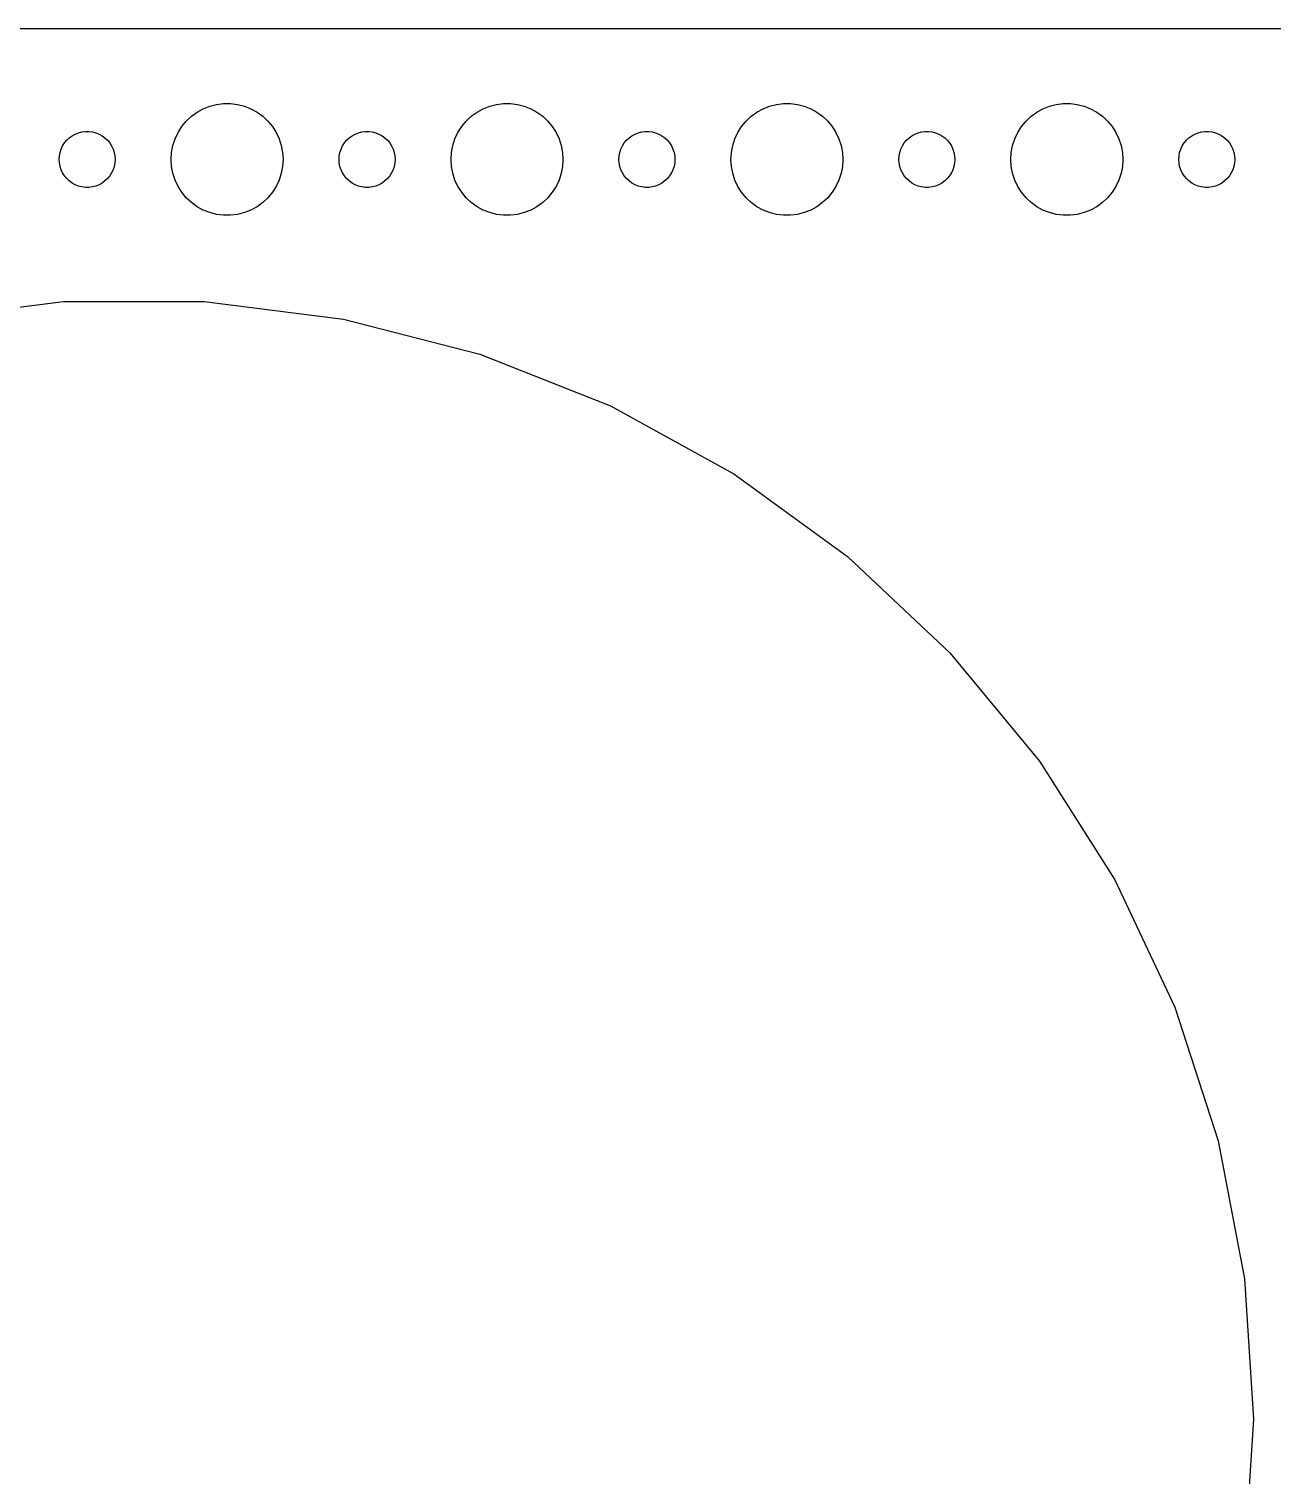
# Model space of a CAD drawing. Header units: metres. Extents: x -202 to 202, y -74 to 74.
# Drawn here: x -130.6 to -64, y -3 to 74.5 of the extents above; entities that cross this region are included whole.
import ezdxf

# ---------------------------------------------------------------- set-up
doc = ezdxf.new("R2010")
doc.units = ezdxf.units.M

msp = doc.modelspace()

# ---------------------------------------------------------------- linework, layer by layer
for p, q in [((197.314, 74.4901), (-197.314, 74.4901)), ((-122.187, 69.5536), (-121.912, 69.8115)), ((-121.912, 69.8115), (-121.607, 70.033)), ((-121.607, 70.033), (-121.277, 70.2145)), ((-121.277, 70.2145), (-120.927, 70.3532)), ((-120.927, 70.3532), (-120.562, 70.4469)), ((-120.562, 70.4469), (-120.188, 70.4941)), ((-120.188, 70.4941), (-119.812, 70.4941)), ((-119.812, 70.4941), (-119.438, 70.4469)), ((-119.438, 70.4469), (-119.073, 70.3532)), ((-119.073, 70.3532), (-118.723, 70.2145)), ((-118.723, 70.2145), (-118.393, 70.033)), ((-118.393, 70.033), (-118.088, 69.8115)), ((-118.088, 69.8115), (-117.813, 69.5536)), ((-107.187, 69.5536), (-106.912, 69.8115)), ((-106.912, 69.8115), (-106.607, 70.033)), ((-106.607, 70.033), (-106.277, 70.2145)), ((-106.277, 70.2145), (-105.927, 70.3532)), ((-105.927, 70.3532), (-105.562, 70.4469)), ((-105.562, 70.4469), (-105.188, 70.4941)), ((-105.188, 70.4941), (-104.812, 70.4941)), ((-104.812, 70.4941), (-104.438, 70.4469)), ((-104.438, 70.4469), (-104.073, 70.3532)), ((-104.073, 70.3532), (-103.723, 70.2145)), ((-103.723, 70.2145), (-103.393, 70.033)), ((-103.393, 70.033), (-103.088, 69.8115)), ((-103.088, 69.8115), (-102.813, 69.5536)), ((-92.1869, 69.5536), (-91.9123, 69.8115)), ((-91.9123, 69.8115), (-91.6075, 70.033)), ((-91.6075, 70.033), (-91.2773, 70.2145)), ((-91.2773, 70.2145), (-90.927, 70.3532)), ((-90.927, 70.3532), (-90.5621, 70.4469)), ((-90.5621, 70.4469), (-90.1884, 70.4941)), ((-90.1884, 70.4941), (-89.8116, 70.4941)), ((-89.8116, 70.4941), (-89.4379, 70.4469)), ((-89.4379, 70.4469), (-89.073, 70.3532)), ((-89.073, 70.3532), (-88.7227, 70.2145)), ((-88.7227, 70.2145), (-88.3925, 70.033)), ((-88.3925, 70.033), (-88.0877, 69.8115)), ((-88.0877, 69.8115), (-87.8131, 69.5536)), ((-77.1869, 69.5536), (-76.9123, 69.8115)), ((-76.9123, 69.8115), (-76.6075, 70.033)), ((-76.6075, 70.033), (-76.2773, 70.2145)), ((-76.2773, 70.2145), (-75.927, 70.3532)), ((-75.927, 70.3532), (-75.5621, 70.4469)), ((-75.5621, 70.4469), (-75.1884, 70.4941)), ((-75.1884, 70.4941), (-74.8116, 70.4941)), ((-74.8116, 70.4941), (-74.4379, 70.4469)), ((-74.4379, 70.4469), (-74.073, 70.3532)), ((-74.073, 70.3532), (-73.7227, 70.2145)), ((-73.7227, 70.2145), (-73.3925, 70.033)), ((-73.3925, 70.033), (-73.0877, 69.8115)), ((-73.0877, 69.8115), (-72.8131, 69.5536)), ((-127.964, 68.9266), (-127.781, 68.9734)), ((-127.781, 68.9734), (-127.594, 68.997)), ((-127.594, 68.997), (-127.406, 68.997)), ((-127.406, 68.997), (-127.219, 68.9734)), ((-127.219, 68.9734), (-127.036, 68.9266)), ((-122.629, 68.9453), (-122.427, 69.2634)), ((-122.427, 69.2634), (-122.187, 69.5536)), ((-117.813, 69.5536), (-117.573, 69.2634)), ((-117.573, 69.2634), (-117.371, 68.9453)), ((-112.964, 68.9266), (-112.781, 68.9734)), ((-112.781, 68.9734), (-112.594, 68.997)), ((-112.594, 68.997), (-112.406, 68.997)), ((-112.406, 68.997), (-112.219, 68.9734)), ((-112.219, 68.9734), (-112.036, 68.9266)), ((-107.629, 68.9453), (-107.427, 69.2634)), ((-107.427, 69.2634), (-107.187, 69.5536)), ((-102.813, 69.5536), (-102.573, 69.2634)), ((-102.573, 69.2634), (-102.371, 68.9453)), ((-97.9635, 68.9266), (-97.7811, 68.9734)), ((-97.7811, 68.9734), (-97.5942, 68.997)), ((-97.5942, 68.997), (-97.4058, 68.997)), ((-97.4058, 68.997), (-97.2189, 68.9734)), ((-97.2189, 68.9734), (-97.0365, 68.9266)), ((-92.6289, 68.9453), (-92.427, 69.2634)), ((-92.427, 69.2634), (-92.1869, 69.5536)), ((-87.8131, 69.5536), (-87.573, 69.2634)), ((-87.573, 69.2634), (-87.3711, 68.9453)), ((-82.9635, 68.9266), (-82.7811, 68.9734)), ((-82.7811, 68.9734), (-82.5942, 68.997)), ((-82.5942, 68.997), (-82.4058, 68.997)), ((-82.4058, 68.997), (-82.2189, 68.9734)), ((-82.2189, 68.9734), (-82.0365, 68.9266)), ((-77.6289, 68.9453), (-77.427, 69.2634)), ((-77.427, 69.2634), (-77.1869, 69.5536)), ((-72.8131, 69.5536), (-72.573, 69.2634)), ((-72.573, 69.2634), (-72.3711, 68.9453)), ((-67.9635, 68.9266), (-67.7811, 68.9734)), ((-67.7811, 68.9734), (-67.5942, 68.997)), ((-67.5942, 68.997), (-67.4058, 68.997)), ((-67.4058, 68.997), (-67.2189, 68.9734)), ((-67.2189, 68.9734), (-67.0365, 68.9266)), ((-128.895, 68.0522), (-128.814, 68.2226)), ((-128.814, 68.2226), (-128.714, 68.3817)), ((-128.714, 68.3817), (-128.593, 68.5268)), ((-128.593, 68.5268), (-128.456, 68.6558)), ((-128.456, 68.6558), (-128.304, 68.7665)), ((-128.304, 68.7665), (-128.139, 68.8572)), ((-128.139, 68.8572), (-127.964, 68.9266)), ((-127.036, 68.9266), (-126.861, 68.8572)), ((-126.861, 68.8572), (-126.696, 68.7665)), ((-126.696, 68.7665), (-126.544, 68.6558)), ((-126.544, 68.6558), (-126.407, 68.5268)), ((-126.407, 68.5268), (-126.286, 68.3817)), ((-126.286, 68.3817), (-126.186, 68.2226)), ((-126.186, 68.2226), (-126.105, 68.0522)), ((-122.976, 67.876), (-122.906, 68.2461)), ((-122.906, 68.2461), (-122.789, 68.6044)), ((-122.789, 68.6044), (-122.629, 68.9453)), ((-117.371, 68.9453), (-117.211, 68.6044)), ((-117.211, 68.6044), (-117.094, 68.2461)), ((-117.094, 68.2461), (-117.024, 67.876)), ((-113.895, 68.0522), (-113.814, 68.2226)), ((-113.814, 68.2226), (-113.714, 68.3817)), ((-113.714, 68.3817), (-113.593, 68.5268)), ((-113.593, 68.5268), (-113.456, 68.6558)), ((-113.456, 68.6558), (-113.304, 68.7665)), ((-113.304, 68.7665), (-113.139, 68.8572)), ((-113.139, 68.8572), (-112.964, 68.9266)), ((-112.036, 68.9266), (-111.861, 68.8572)), ((-111.861, 68.8572), (-111.696, 68.7665)), ((-111.696, 68.7665), (-111.544, 68.6558)), ((-111.544, 68.6558), (-111.407, 68.5268)), ((-111.407, 68.5268), (-111.286, 68.3817)), ((-111.286, 68.3817), (-111.186, 68.2226)), ((-111.186, 68.2226), (-111.105, 68.0522)), ((-107.976, 67.876), (-107.906, 68.2461)), ((-107.906, 68.2461), (-107.789, 68.6044)), ((-107.789, 68.6044), (-107.629, 68.9453)), ((-102.371, 68.9453), (-102.211, 68.6044)), ((-102.211, 68.6044), (-102.094, 68.2461)), ((-102.094, 68.2461), (-102.024, 67.876)), ((-98.8947, 68.0522), (-98.8145, 68.2226)), ((-98.8145, 68.2226), (-98.7135, 68.3817)), ((-98.7135, 68.3817), (-98.5934, 68.5268)), ((-98.5934, 68.5268), (-98.4561, 68.6558)), ((-98.4561, 68.6558), (-98.3037, 68.7665)), ((-98.3037, 68.7665), (-98.1387, 68.8572)), ((-98.1387, 68.8572), (-97.9635, 68.9266)), ((-97.0365, 68.9266), (-96.8613, 68.8572)), ((-96.8613, 68.8572), (-96.6963, 68.7665)), ((-96.6963, 68.7665), (-96.5439, 68.6558)), ((-96.5439, 68.6558), (-96.4065, 68.5268)), ((-96.4065, 68.5268), (-96.2865, 68.3817)), ((-96.2865, 68.3817), (-96.1855, 68.2226)), ((-96.1855, 68.2226), (-96.1053, 68.0522)), ((-92.9763, 67.876), (-92.9057, 68.2461)), ((-92.9057, 68.2461), (-92.7893, 68.6044)), ((-92.7893, 68.6044), (-92.6289, 68.9453)), ((-87.3711, 68.9453), (-87.2107, 68.6044)), ((-87.2107, 68.6044), (-87.0943, 68.2461)), ((-87.0943, 68.2461), (-87.0237, 67.876)), ((-83.8947, 68.0522), (-83.8145, 68.2226)), ((-83.8145, 68.2226), (-83.7135, 68.3817)), ((-83.7135, 68.3817), (-83.5934, 68.5268)), ((-83.5934, 68.5268), (-83.4561, 68.6558)), ((-83.4561, 68.6558), (-83.3037, 68.7665)), ((-83.3037, 68.7665), (-83.1387, 68.8572)), ((-83.1387, 68.8572), (-82.9635, 68.9266)), ((-82.0365, 68.9266), (-81.8613, 68.8572)), ((-81.8613, 68.8572), (-81.6963, 68.7665)), ((-81.6963, 68.7665), (-81.5439, 68.6558)), ((-81.5439, 68.6558), (-81.4065, 68.5268)), ((-81.4065, 68.5268), (-81.2865, 68.3817)), ((-81.2865, 68.3817), (-81.1855, 68.2226)), ((-81.1855, 68.2226), (-81.1053, 68.0522)), ((-77.9763, 67.876), (-77.9057, 68.2461)), ((-77.9057, 68.2461), (-77.7893, 68.6044)), ((-77.7893, 68.6044), (-77.6289, 68.9453)), ((-72.3711, 68.9453), (-72.2107, 68.6044)), ((-72.2107, 68.6044), (-72.0943, 68.2461)), ((-72.0943, 68.2461), (-72.0237, 67.876)), ((-68.8947, 68.0522), (-68.8145, 68.2226)), ((-68.8145, 68.2226), (-68.7135, 68.3817)), ((-68.7135, 68.3817), (-68.5934, 68.5268)), ((-68.5934, 68.5268), (-68.4561, 68.6558)), ((-68.4561, 68.6558), (-68.3037, 68.7665)), ((-68.3037, 68.7665), (-68.1387, 68.8572)), ((-68.1387, 68.8572), (-67.9635, 68.9266)), ((-67.0365, 68.9266), (-66.8613, 68.8572)), ((-66.8613, 68.8572), (-66.6963, 68.7665)), ((-66.6963, 68.7665), (-66.5439, 68.6558)), ((-66.5439, 68.6558), (-66.4065, 68.5268)), ((-66.4065, 68.5268), (-66.2865, 68.3817)), ((-66.2865, 68.3817), (-66.1855, 68.2226)), ((-66.1855, 68.2226), (-66.1053, 68.0522)), ((-129, 67.5), (-128.988, 67.688)), ((-128.988, 67.312), (-129, 67.5)), ((-128.988, 67.688), (-128.953, 67.873)), ((-128.953, 67.873), (-128.895, 68.0522)), ((-126.105, 68.0522), (-126.047, 67.873)), ((-126.047, 67.873), (-126.012, 67.688)), ((-126.012, 67.688), (-126, 67.5)), ((-126, 67.5), (-126.012, 67.312)), ((-123, 67.5), (-122.976, 67.876)), ((-122.976, 67.124), (-123, 67.5)), ((-117.024, 67.876), (-117, 67.5)), ((-117, 67.5), (-117.024, 67.124)), ((-114, 67.5), (-113.988, 67.688)), ((-113.988, 67.312), (-114, 67.5)), ((-113.988, 67.688), (-113.953, 67.873)), ((-113.953, 67.873), (-113.895, 68.0522)), ((-111.105, 68.0522), (-111.047, 67.873)), ((-111.047, 67.873), (-111.012, 67.688)), ((-111.012, 67.688), (-111, 67.5)), ((-111, 67.5), (-111.012, 67.312)), ((-108, 67.5), (-107.976, 67.876)), ((-107.976, 67.124), (-108, 67.5)), ((-102.024, 67.876), (-102, 67.5)), ((-102, 67.5), (-102.024, 67.124)), ((-99, 67.5), (-98.9882, 67.688)), ((-98.9882, 67.312), (-99, 67.5)), ((-98.9882, 67.688), (-98.9529, 67.873)), ((-98.9529, 67.873), (-98.8947, 68.0522)), ((-96.1053, 68.0522), (-96.0471, 67.873)), ((-96.0471, 67.873), (-96.0118, 67.688)), ((-96.0118, 67.688), (-96, 67.5)), ((-96, 67.5), (-96.0118, 67.312)), ((-93, 67.5), (-92.9763, 67.876)), ((-92.9763, 67.124), (-93, 67.5)), ((-87.0237, 67.876), (-87, 67.5)), ((-87, 67.5), (-87.0237, 67.124)), ((-84, 67.5), (-83.9882, 67.688)), ((-83.9882, 67.312), (-84, 67.5)), ((-83.9882, 67.688), (-83.9529, 67.873)), ((-83.9529, 67.873), (-83.8947, 68.0522)), ((-81.1053, 68.0522), (-81.0471, 67.873)), ((-81.0471, 67.873), (-81.0118, 67.688)), ((-81.0118, 67.688), (-81, 67.5)), ((-81, 67.5), (-81.0118, 67.312)), ((-78, 67.5), (-77.9763, 67.876)), ((-77.9763, 67.124), (-78, 67.5)), ((-72.0237, 67.876), (-72, 67.5)), ((-72, 67.5), (-72.0237, 67.124)), ((-69, 67.5), (-68.9882, 67.688)), ((-68.9882, 67.312), (-69, 67.5)), ((-68.9882, 67.688), (-68.9529, 67.873)), ((-68.9529, 67.873), (-68.8947, 68.0522)), ((-66.1053, 68.0522), (-66.0471, 67.873)), ((-66.0471, 67.873), (-66.0118, 67.688)), ((-66.0118, 67.688), (-66, 67.5)), ((-66, 67.5), (-66.0118, 67.312)), ((-128.953, 67.127), (-128.988, 67.312)), ((-128.895, 66.9478), (-128.953, 67.127)), ((-128.814, 66.7774), (-128.895, 66.9478)), ((-128.714, 66.6183), (-128.814, 66.7774)), ((-126.186, 66.7774), (-126.286, 66.6183)), ((-126.105, 66.9478), (-126.186, 66.7774)), ((-126.047, 67.127), (-126.105, 66.9478)), ((-126.012, 67.312), (-126.047, 67.127)), ((-122.906, 66.7539), (-122.976, 67.124)), ((-122.789, 66.3956), (-122.906, 66.7539)), ((-117.094, 66.7539), (-117.211, 66.3956)), ((-117.024, 67.124), (-117.094, 66.7539)), ((-113.953, 67.127), (-113.988, 67.312)), ((-113.895, 66.9478), (-113.953, 67.127)), ((-113.814, 66.7774), (-113.895, 66.9478)), ((-113.714, 66.6183), (-113.814, 66.7774)), ((-111.186, 66.7774), (-111.286, 66.6183)), ((-111.105, 66.9478), (-111.186, 66.7774)), ((-111.047, 67.127), (-111.105, 66.9478)), ((-111.012, 67.312), (-111.047, 67.127)), ((-107.906, 66.7539), (-107.976, 67.124)), ((-107.789, 66.3956), (-107.906, 66.7539)), ((-102.094, 66.7539), (-102.211, 66.3956)), ((-102.024, 67.124), (-102.094, 66.7539)), ((-98.9529, 67.127), (-98.9882, 67.312)), ((-98.8947, 66.9478), (-98.9529, 67.127)), ((-98.8145, 66.7774), (-98.8947, 66.9478)), ((-98.7135, 66.6183), (-98.8145, 66.7774)), ((-96.1855, 66.7774), (-96.2865, 66.6183)), ((-96.1053, 66.9478), (-96.1855, 66.7774)), ((-96.0471, 67.127), (-96.1053, 66.9478)), ((-96.0118, 67.312), (-96.0471, 67.127)), ((-92.9057, 66.7539), (-92.9763, 67.124)), ((-92.7893, 66.3956), (-92.9057, 66.7539)), ((-87.0943, 66.7539), (-87.2107, 66.3956)), ((-87.0237, 67.124), (-87.0943, 66.7539)), ((-83.9529, 67.127), (-83.9882, 67.312)), ((-83.8947, 66.9478), (-83.9529, 67.127)), ((-83.8145, 66.7774), (-83.8947, 66.9478)), ((-83.7135, 66.6183), (-83.8145, 66.7774)), ((-81.1855, 66.7774), (-81.2865, 66.6183)), ((-81.1053, 66.9478), (-81.1855, 66.7774)), ((-81.0471, 67.127), (-81.1053, 66.9478)), ((-81.0118, 67.312), (-81.0471, 67.127)), ((-77.9057, 66.7539), (-77.9763, 67.124)), ((-77.7893, 66.3956), (-77.9057, 66.7539)), ((-72.0943, 66.7539), (-72.2107, 66.3956)), ((-72.0237, 67.124), (-72.0943, 66.7539)), ((-68.9529, 67.127), (-68.9882, 67.312)), ((-68.8947, 66.9478), (-68.9529, 67.127)), ((-68.8145, 66.7774), (-68.8947, 66.9478)), ((-68.7135, 66.6183), (-68.8145, 66.7774)), ((-66.1855, 66.7774), (-66.2865, 66.6183)), ((-66.1053, 66.9478), (-66.1855, 66.7774)), ((-66.0471, 67.127), (-66.1053, 66.9478)), ((-66.0118, 67.312), (-66.0471, 67.127)), ((-128.593, 66.4732), (-128.714, 66.6183)), ((-128.456, 66.3442), (-128.593, 66.4732)), ((-128.304, 66.2335), (-128.456, 66.3442)), ((-128.139, 66.1428), (-128.304, 66.2335)), ((-127.964, 66.0734), (-128.139, 66.1428)), ((-127.781, 66.0266), (-127.964, 66.0734)), ((-127.594, 66.003), (-127.781, 66.0266)), ((-127.406, 66.003), (-127.594, 66.003)), ((-127.219, 66.0266), (-127.406, 66.003)), ((-127.036, 66.0734), (-127.219, 66.0266)), ((-126.861, 66.1428), (-127.036, 66.0734)), ((-126.696, 66.2335), (-126.861, 66.1428)), ((-126.544, 66.3442), (-126.696, 66.2335)), ((-126.407, 66.4732), (-126.544, 66.3442)), ((-126.286, 66.6183), (-126.407, 66.4732)), ((-122.629, 66.0547), (-122.789, 66.3956)), ((-122.427, 65.7366), (-122.629, 66.0547)), ((-117.371, 66.0547), (-117.573, 65.7366)), ((-117.211, 66.3956), (-117.371, 66.0547)), ((-113.593, 66.4732), (-113.714, 66.6183)), ((-113.456, 66.3442), (-113.593, 66.4732)), ((-113.304, 66.2335), (-113.456, 66.3442)), ((-113.139, 66.1428), (-113.304, 66.2335)), ((-112.964, 66.0734), (-113.139, 66.1428)), ((-112.781, 66.0266), (-112.964, 66.0734)), ((-112.594, 66.003), (-112.781, 66.0266)), ((-112.406, 66.003), (-112.594, 66.003)), ((-112.219, 66.0266), (-112.406, 66.003)), ((-112.036, 66.0734), (-112.219, 66.0266)), ((-111.861, 66.1428), (-112.036, 66.0734)), ((-111.696, 66.2335), (-111.861, 66.1428)), ((-111.544, 66.3442), (-111.696, 66.2335)), ((-111.407, 66.4732), (-111.544, 66.3442)), ((-111.286, 66.6183), (-111.407, 66.4732)), ((-107.629, 66.0547), (-107.789, 66.3956)), ((-107.427, 65.7366), (-107.629, 66.0547)), ((-102.371, 66.0547), (-102.573, 65.7366)), ((-102.211, 66.3956), (-102.371, 66.0547)), ((-98.5934, 66.4732), (-98.7135, 66.6183)), ((-98.4561, 66.3442), (-98.5934, 66.4732)), ((-98.3037, 66.2335), (-98.4561, 66.3442)), ((-98.1387, 66.1428), (-98.3037, 66.2335)), ((-97.9635, 66.0734), (-98.1387, 66.1428)), ((-97.7811, 66.0266), (-97.9635, 66.0734)), ((-97.5942, 66.003), (-97.7811, 66.0266)), ((-97.4058, 66.003), (-97.5942, 66.003)), ((-97.2189, 66.0266), (-97.4058, 66.003)), ((-97.0365, 66.0734), (-97.2189, 66.0266)), ((-96.8613, 66.1428), (-97.0365, 66.0734)), ((-96.6963, 66.2335), (-96.8613, 66.1428)), ((-96.5439, 66.3442), (-96.6963, 66.2335)), ((-96.4065, 66.4732), (-96.5439, 66.3442)), ((-96.2865, 66.6183), (-96.4065, 66.4732)), ((-92.6289, 66.0547), (-92.7893, 66.3956)), ((-92.427, 65.7366), (-92.6289, 66.0547)), ((-87.3711, 66.0547), (-87.573, 65.7366)), ((-87.2107, 66.3956), (-87.3711, 66.0547)), ((-83.5934, 66.4732), (-83.7135, 66.6183)), ((-83.4561, 66.3442), (-83.5934, 66.4732)), ((-83.3037, 66.2335), (-83.4561, 66.3442)), ((-83.1387, 66.1428), (-83.3037, 66.2335)), ((-82.9635, 66.0734), (-83.1387, 66.1428)), ((-82.7811, 66.0266), (-82.9635, 66.0734)), ((-82.5942, 66.003), (-82.7811, 66.0266)), ((-82.4058, 66.003), (-82.5942, 66.003)), ((-82.2189, 66.0266), (-82.4058, 66.003)), ((-82.0365, 66.0734), (-82.2189, 66.0266)), ((-81.8613, 66.1428), (-82.0365, 66.0734)), ((-81.6963, 66.2335), (-81.8613, 66.1428)), ((-81.5439, 66.3442), (-81.6963, 66.2335)), ((-81.4065, 66.4732), (-81.5439, 66.3442)), ((-81.2865, 66.6183), (-81.4065, 66.4732)), ((-77.6289, 66.0547), (-77.7893, 66.3956)), ((-77.427, 65.7366), (-77.6289, 66.0547)), ((-72.3711, 66.0547), (-72.573, 65.7366)), ((-72.2107, 66.3956), (-72.3711, 66.0547)), ((-68.5934, 66.4732), (-68.7135, 66.6183)), ((-68.4561, 66.3442), (-68.5934, 66.4732)), ((-68.3037, 66.2335), (-68.4561, 66.3442)), ((-68.1387, 66.1428), (-68.3037, 66.2335)), ((-67.9635, 66.0734), (-68.1387, 66.1428)), ((-67.7811, 66.0266), (-67.9635, 66.0734)), ((-67.5942, 66.003), (-67.7811, 66.0266)), ((-67.4058, 66.003), (-67.5942, 66.003)), ((-67.2189, 66.0266), (-67.4058, 66.003)), ((-67.0365, 66.0734), (-67.2189, 66.0266)), ((-66.8613, 66.1428), (-67.0365, 66.0734)), ((-66.6963, 66.2335), (-66.8613, 66.1428)), ((-66.5439, 66.3442), (-66.6963, 66.2335)), ((-66.4065, 66.4732), (-66.5439, 66.3442)), ((-66.2865, 66.6183), (-66.4065, 66.4732)), ((-122.187, 65.4464), (-122.427, 65.7366)), ((-121.912, 65.1885), (-122.187, 65.4464)), ((-121.607, 64.967), (-121.912, 65.1885)), ((-118.088, 65.1885), (-118.393, 64.967)), ((-117.813, 65.4464), (-118.088, 65.1885)), ((-117.573, 65.7366), (-117.813, 65.4464)), ((-107.187, 65.4464), (-107.427, 65.7366)), ((-106.912, 65.1885), (-107.187, 65.4464)), ((-106.607, 64.967), (-106.912, 65.1885)), ((-103.088, 65.1885), (-103.393, 64.967)), ((-102.813, 65.4464), (-103.088, 65.1885)), ((-102.573, 65.7366), (-102.813, 65.4464)), ((-92.1869, 65.4464), (-92.427, 65.7366)), ((-91.9123, 65.1885), (-92.1869, 65.4464)), ((-91.6075, 64.967), (-91.9123, 65.1885)), ((-88.0877, 65.1885), (-88.3925, 64.967)), ((-87.8131, 65.4464), (-88.0877, 65.1885)), ((-87.573, 65.7366), (-87.8131, 65.4464)), ((-77.1869, 65.4464), (-77.427, 65.7366)), ((-76.9123, 65.1885), (-77.1869, 65.4464)), ((-76.6075, 64.967), (-76.9123, 65.1885)), ((-73.0877, 65.1885), (-73.3925, 64.967)), ((-72.8131, 65.4464), (-73.0877, 65.1885)), ((-72.573, 65.7366), (-72.8131, 65.4464)), ((-121.277, 64.7855), (-121.607, 64.967)), ((-120.927, 64.6468), (-121.277, 64.7855)), ((-120.562, 64.5531), (-120.927, 64.6468)), ((-120.188, 64.5059), (-120.562, 64.5531)), ((-119.812, 64.5059), (-120.188, 64.5059)), ((-119.438, 64.5531), (-119.812, 64.5059)), ((-119.073, 64.6468), (-119.438, 64.5531)), ((-118.723, 64.7855), (-119.073, 64.6468)), ((-118.393, 64.967), (-118.723, 64.7855)), ((-106.277, 64.7855), (-106.607, 64.967)), ((-105.927, 64.6468), (-106.277, 64.7855)), ((-105.562, 64.5531), (-105.927, 64.6468)), ((-105.188, 64.5059), (-105.562, 64.5531)), ((-104.812, 64.5059), (-105.188, 64.5059)), ((-104.438, 64.5531), (-104.812, 64.5059)), ((-104.073, 64.6468), (-104.438, 64.5531)), ((-103.723, 64.7855), (-104.073, 64.6468)), ((-103.393, 64.967), (-103.723, 64.7855)), ((-91.2773, 64.7855), (-91.6075, 64.967)), ((-90.927, 64.6468), (-91.2773, 64.7855)), ((-90.5621, 64.5531), (-90.927, 64.6468)), ((-90.1884, 64.5059), (-90.5621, 64.5531)), ((-89.8116, 64.5059), (-90.1884, 64.5059)), ((-89.4379, 64.5531), (-89.8116, 64.5059)), ((-89.073, 64.6468), (-89.4379, 64.5531)), ((-88.7227, 64.7855), (-89.073, 64.6468)), ((-88.3925, 64.967), (-88.7227, 64.7855)), ((-76.2773, 64.7855), (-76.6075, 64.967)), ((-75.927, 64.6468), (-76.2773, 64.7855)), ((-75.5621, 64.5531), (-75.927, 64.6468)), ((-75.1884, 64.5059), (-75.5621, 64.5531)), ((-74.8116, 64.5059), (-75.1884, 64.5059)), ((-74.4379, 64.5531), (-74.8116, 64.5059)), ((-74.073, 64.6468), (-74.4379, 64.5531)), ((-73.7227, 64.7855), (-74.073, 64.6468)), ((-73.3925, 64.967), (-73.7227, 64.7855)), ((-136.243, 58.9372), (-128.767, 59.8816)), ((-128.767, 59.8816), (-121.233, 59.8816)), ((-121.233, 59.8816), (-113.757, 58.9372)), ((-113.757, 58.9372), (-106.459, 57.0634)), ((-106.459, 57.0634), (-99.4532, 54.2896)), ((-99.4532, 54.2896), (-92.8504, 50.6597)), ((-92.8504, 50.6597), (-86.7546, 46.2308)), ((-86.7546, 46.2308), (-81.2619, 41.0728)), ((-81.2619, 41.0728), (-76.459, 35.2671)), ((-76.459, 35.2671), (-72.4216, 28.9052)), ((-72.4216, 28.9052), (-69.2134, 22.0875)), ((-69.2134, 22.0875), (-66.885, 14.9214)), ((-66.885, 14.9214), (-65.4731, 7.51999)), ((-65.4731, 7.51999), (-65, 0)), ((-65, 0), (-65.4731, -7.51999))]:
    msp.add_line(p, q)

doc.saveas('drawing.dxf')
